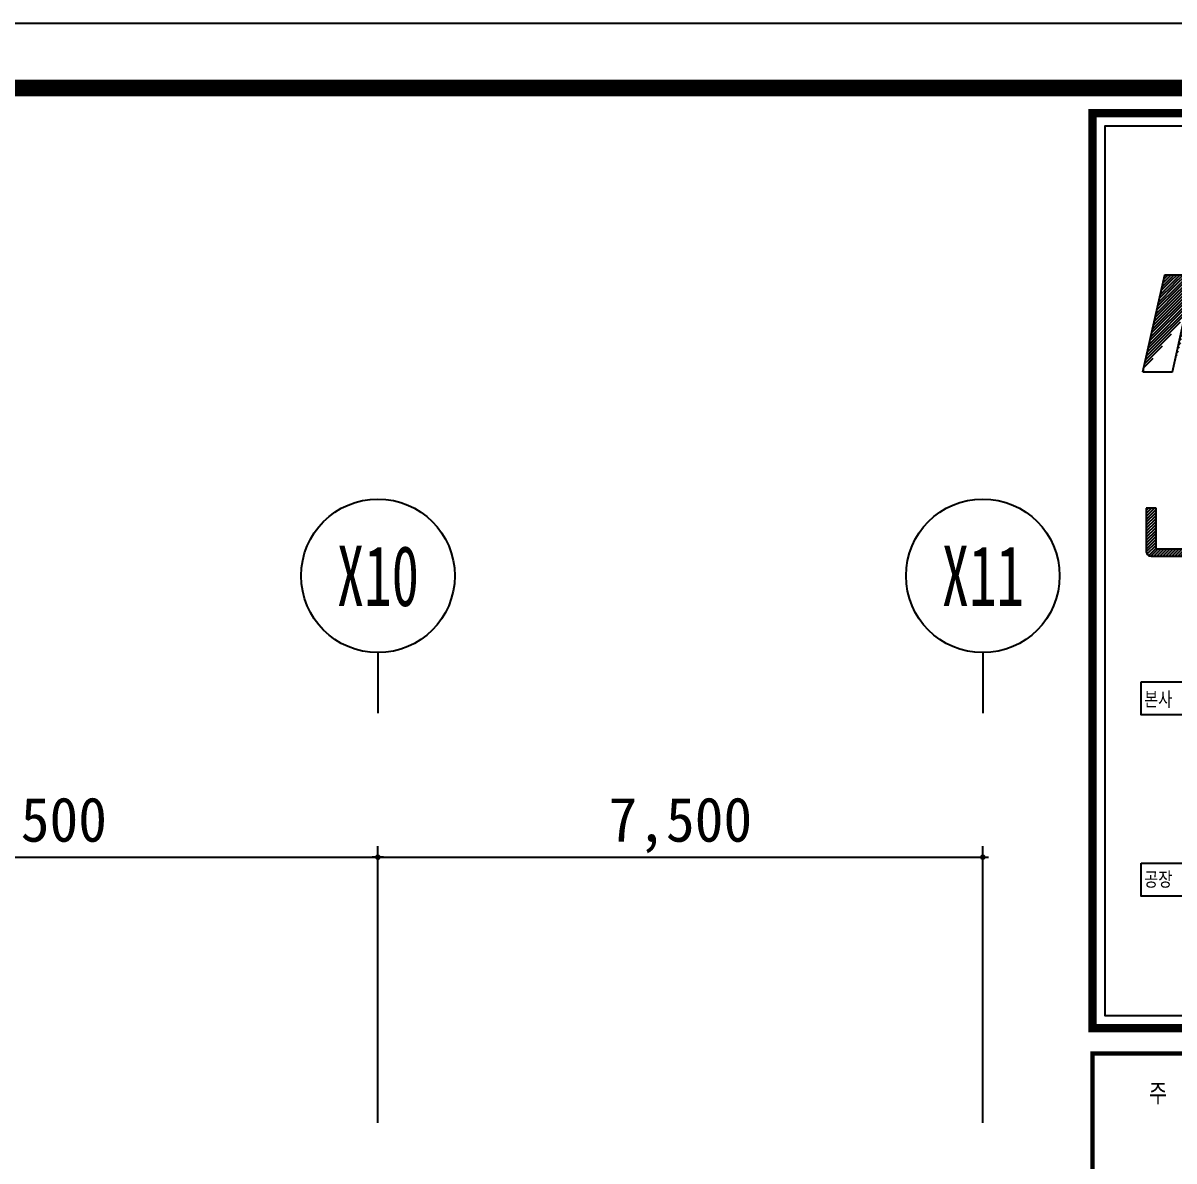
# Model space of a CAD drawing. Header units: millimetres. Extents: x 761574 to 813627, y -447408 to -384263.
# Drawn here: x 810096 to 810717, y -384878 to -384263 of the extents above; entities that cross this region are included whole.
import ezdxf
from ezdxf.enums import TextEntityAlignment as Align

# ---------------------------------------------------------------- set-up
doc = ezdxf.new("R2010")
doc.units = ezdxf.units.MM
doc.header["$LTSCALE"] = 500
doc.header["$PDMODE"] = 2
doc.layers.get('Defpoints').update_dxf_attribs({"color": 8})
doc.layers.add('DIM', color=7, linetype='Continuous')
doc.layers.add('FORM', color=7, linetype='Continuous')
doc.styles.add('STYLE1', font='romans.shx', dxfattribs={"bigfont": 'hsw.shx'})
doc.styles.add('돋움', font='')
doc.styles.get('돋움').set_extended_font_data('DotumChe')
doc.dimstyles.new('DIM270', dxfattribs={"dimscale": 3, "dimtxt": 3, "dimasz": 1, "dimexe": 2, "dimexo": 3, "dimgap": 1, "dimtad": 1, "dimtoh": 1, "dimdec": 0, "dimzin": 9, "dimdsep": 46, "dimtxsty": '돋움', "dimblk": 'dots', "dimcen": 0, "dimclrt": 3, "dimadec": 0, "dimazin": 0, "dimtm": 1e-09, "dimtfac": 1, "dimtdec": 0, "dimtix": 1, "dimtmove": 2, "dimatfit": 3, "dimldrblk": 'dots', "dimfxl": 0, "dimtolj": 1, "dimtzin": 0, "dimarcsym": 0})
pattern_1 = [(45, (-11.3759, -7.50065), (-0.171711214, 0.171711214), [])]

# ---------------------------------------------------------------- blocks, each defined once
blk = doc.blocks.new('form')
at = {"layer": 'FORM'}
h = blk.add_hatch(dxfattribs=at)
h.set_pattern_fill('ANSI31', color=256, scale=1.942691, style=0)
h.set_pattern_definition(pattern_1)
edge = h.paths.add_edge_path()
edge.add_line((716.28, 522.42), (720.27, 522.42))
edge.add_line((719.34, 533.67), (717.88, 527.02))
edge.add_line((711.49, 533.67), (715.47, 533.67))
edge.add_line((712.35, 522.42), (713.78, 528.86))
edge.add_line((708.92, 522.42), (712.35, 522.42))
edge.add_line((708.92, 522.42), (711.49, 533.67))
edge.add_line((717.81, 527.02), (715.47, 533.67))
edge.add_line((713.9, 528.86), (716.28, 522.42))
edge.add_line((720.27, 522.42), (722.81, 533.67))
edge.add_line((719.34, 533.67), (722.81, 533.67))
h = blk.add_hatch(dxfattribs=at)
h.set_pattern_fill('ANSI31', color=256, scale=1.942691, style=0)
h.set_pattern_definition(pattern_1)
h.paths.add_polyline_path([(710.46, 506.65), (709.33, 506.65), (709.33, 501.59), (709.39, 501.43), (709.49, 501.3), (709.64, 501.15), (709.74, 501.13), (709.88, 501.1), (714.03, 501.1), (714.03, 501.91), (710.46, 501.91)])
edge = h.paths.add_edge_path(flags=16)
edge.add_line((709.65, 501.14), (709.53, 501.27))
at = {"layer": 'FORM', "color": 7}
for p, q in [((708.92, 522.42), (711.49, 533.67)), ((712.35, 522.42), (713.78, 528.86)), ((710.46, 506.65), (709.33, 506.65)), ((709.33, 506.65), (709.33, 501.59)), ((710.46, 501.91), (710.46, 506.65)), ((709.33, 501.59), (709.39, 501.43)), ((709.39, 501.43), (709.49, 501.3)), ((709.49, 501.3), (709.64, 501.15)), ((709.65, 501.14), (709.53, 501.27)), ((709.64, 501.15), (709.74, 501.13)), ((709.74, 501.13), (709.88, 501.1)), ((709.88, 501.1), (714.03, 501.1)), ((714.03, 501.91), (710.46, 501.91))]:
    blk.add_line(p, q, dxfattribs=at)
at = {"layer": 'FORM', "color": 3}
for points in [[(0, 562.79), (792.83, 562.79), (792.83, 0), (0, 0)], [(776.44, 447.93), (704.56, 447.93), (704.56, 550.91), (776.44, 550.91)]]:
    blk.add_lwpolyline(points, close=True, dxfattribs=at)
at = {"layer": 'FORM', "color": 2, "const_width": 1.94}
blk.add_lwpolyline([(12.48, 6.47), (12.48, 555.28), (781.78, 555.28), (781.78, 6.47)], close=True, dxfattribs=at)
at = {"layer": 'FORM', "color": 3}
for points, const_width in [([(777.9, 446.48), (703.1, 446.48), (703.1, 552.36), (777.9, 552.36)], 0.971), ([(703.1, 338.67), (703.1, 443.56), (777.9, 443.56), (777.9, 338.67)], 0.486)]:
    blk.add_lwpolyline(points, close=True, dxfattribs=dict(at, const_width=const_width))
at = {"layer": 'FORM', "color": 7}
for points in [[(711.49, 533.67), (715.47, 533.67)], [(708.92, 522.42), (712.35, 522.42)]]:
    blk.add_lwpolyline(points, dxfattribs=at)
for points in [[(708.72, 486.56), (714.1, 486.56), (715.91, 482.73), (708.72, 482.73)], [(708.72, 465.6), (714.1, 465.6), (715.91, 461.77), (708.72, 461.77)]]:
    blk.add_lwpolyline(points, close=True, dxfattribs=at)
at = {"layer": 'FORM', "color": 7, "style": 'STYLE1'}
for s, height, p in [('본사', 1.87, (709.08, 483.55)), ('공장', 1.87, (709.08, 462.72)), ('주 기 NOTE', 2.428, (709.63, 437.68))]:
    blk.add_text(s, height=height, dxfattribs=at).set_placement(p)
blk = doc.blocks.new('*U2')
blk.add_line((0, 5), (0, 0))
blk.add_circle((0, 11.35), 6.35)
at = {"color": 3, "style": '돋움'}
blk.add_attdef('NO', text='', height=5, dxfattribs=at).set_placement((0, 11.35), align=Align.MIDDLE_CENTER)
blk = doc.blocks.new('dots')
blk.add_line((-1, 0), (1, 0))
at = {"const_width": 0.5}
blk.add_lwpolyline([(-0.25, 0, 1), (0.25, 0, 1)], format="xyb", close=True, dxfattribs=at)
blk = doc.blocks.new('*D50')
at = {"layer": 'Defpoints', "color": 0}
for p in [(810287.85, -384713.6), (809917.93, -384865.92), (810287.85, -384865.92)]:
    blk.add_point(p, dxfattribs=at)
at = {"layer": 'DIM', "color": 0, "lineweight": -2}
for p, q in [((809917.93, -384856.92), (809917.93, -384707.6)), ((810287.85, -384856.92), (810287.85, -384707.6)), ((809920.93, -384713.6), (810284.85, -384713.6))]:
    blk.add_line(p, q, dxfattribs=at)
at = {"layer": 'DIM', "color": 0, "lineweight": -2, "xscale": 3, "yscale": 3, "zscale": 3, "rotation": 180}
blk.add_blockref('dots', (809917.93, -384713.6), dxfattribs=at)
at = {"layer": 'DIM', "color": 0, "lineweight": -2, "xscale": 3, "yscale": 3, "zscale": 3}
blk.add_blockref('dots', (810287.85, -384713.6), dxfattribs=at)
at = {"layer": 'DIM', "color": 3, "insert": (810102.89, -384696.32), "char_height": 24, "attachment_point": 5, "style": '돋움'}
blk.add_mtext('\\A1;8,500', dxfattribs=at)
blk = doc.blocks.new('*D51')
at = {"layer": 'Defpoints', "color": 0}
for p in [(810614.25, -384713.6), (810287.85, -384865.92), (810614.25, -384865.92)]:
    blk.add_point(p, dxfattribs=at)
at = {"layer": 'DIM', "color": 0, "lineweight": -2}
for p, q in [((810287.85, -384856.92), (810287.85, -384707.6)), ((810614.25, -384856.92), (810614.25, -384707.6)), ((810290.85, -384713.6), (810611.25, -384713.6))]:
    blk.add_line(p, q, dxfattribs=at)
at = {"layer": 'DIM', "color": 0, "lineweight": -2, "xscale": 3, "yscale": 3, "zscale": 3, "rotation": 180}
blk.add_blockref('dots', (810287.85, -384713.6), dxfattribs=at)
at = {"layer": 'DIM', "color": 0, "lineweight": -2, "xscale": 3, "yscale": 3, "zscale": 3}
blk.add_blockref('dots', (810614.25, -384713.6), dxfattribs=at)
at = {"layer": 'DIM', "color": 3, "insert": (810451.05, -384696.32), "char_height": 24, "attachment_point": 5, "style": '돋움'}
blk.add_mtext('\\A1;7,500', dxfattribs=at)

msp = doc.modelspace()

# ---------------------------------------------------------------- block references
at = {"xscale": 4.664794793181378, "yscale": 4.664794793181378, "zscale": 4.664794793181378}
msp.add_blockref('form', (807393.6, -386888.66), dxfattribs=at)
at = {"layer": 'DIM'}
ref = msp.add_blockref('*U2', (810287.88, -384635.81), dxfattribs=dict(at, xscale=6.527993697451324, yscale=6.527993697451324, zscale=6.527993697451324))
ref.add_attrib('NO', 'X10', dxfattribs={"layer": '0', "color": 3, "height": 32.64, "style": '돋움', "width": 0.7}).set_placement((810287.88, -384561.72), align=Align.MIDDLE_CENTER)
ref = msp.add_blockref('*U2', (810614.28, -384635.81), dxfattribs=dict(at, xscale=6.527993697451324, yscale=6.527993697451324, zscale=6.527993697451324))
ref.add_attrib('NO', 'X11', dxfattribs={"layer": '0', "color": 3, "height": 32.64, "style": '돋움', "width": 0.7}).set_placement((810614.28, -384561.72), align=Align.MIDDLE_CENTER)

# ---------------------------------------------------------------- dimensions: what is measured, and where the dimension line sits
for base, p1, p2, text, picture, middle in [((810287.85, -384713.6), (809917.93, -384865.92), (810287.85, -384865.92), '8,500', '*D50', (810102.89, -384696.32)), ((810614.25, -384713.6), (810287.85, -384865.92), (810614.25, -384865.92), '7,500', '*D51', (810451.05, -384696.32))]:
    dim = msp.add_linear_dim(base=base, p1=p1, p2=p2, text=text, dimstyle='DIM270', override={"dimtxt": 8}, dxfattribs=at)
    dim.commit()
    dim.dimension.update_dxf_attribs({"geometry": picture, "text_midpoint": middle})

doc.saveas('drawing.dxf')
